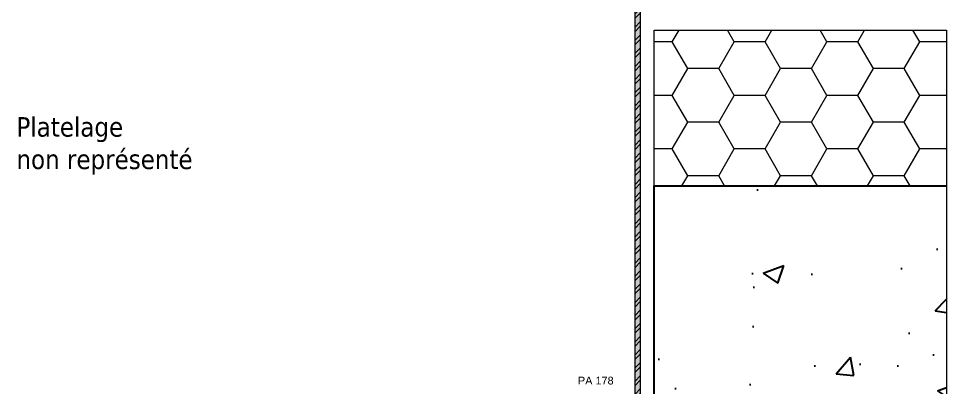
# Model space of a CAD drawing. Header units: millimetres. Extents: x -20000 to 230000, y -17405 to 24510.
# Drawn here: x 135023.7 to 135500, y -5775.6 to -5586.1 of the extents above; entities that cross this region are included whole.
import ezdxf
from ezdxf.enums import TextEntityAlignment as Align

# ---------------------------------------------------------------- set-up
doc = ezdxf.new("R2010")
doc.units = ezdxf.units.MM
doc.layers.get('0').update_dxf_attribs({"lineweight": 13})
doc.layers.add('0 - Invisible', color=43, linetype='Continuous', lineweight=0, plot=False)
for name, color, linetype, lineweight in [('1 - Aluminium', 150, 'Continuous', 13), ('1 - BETON', 251, 'Continuous', 25), ('1 - Isolant', 132, 'Continuous', 13), ('1 - Texte', 7, 'Continuous', 13)]:
    doc.layers.add(name, color=color, linetype=linetype, lineweight=lineweight)
doc.layers.add('1 - Cache', color=7, linetype='Continuous', lineweight=0, true_color=0xffffff)
doc.styles.get("Standard").update_dxf_attribs({"font": 'ARIALUNI.TTF'})
doc.styles.add('Texte Poralu', font='tahomabd.ttf')

# ---------------------------------------------------------------- blocks, each defined once
blk = doc.blocks.new('*U842')
at = {"layer": '1 - Isolant'}
h = blk.add_hatch(dxfattribs=at)
h.set_pattern_fill('HONEY', color=256, scale=5, style=0)
h.set_pattern_definition([(0, (110.0000906813141, 79.99999999999812), (23.8125, 13.748153225), [15.875, -31.75]), (120, (110.0000906813141, 79.99999999999812), (-23.81249994797095, 13.74815331511695), [15.87499999999995, -31.7499999999999]), (59.99999999999999, (110.0000906813141, 79.99999999999812), (5.202904551637744e-08, 27.49630654011694), [-31.75, 15.875])])
h.paths.add_polyline_path([(-149.9999933903616, 0), (1.818989403545856e-12, -9.094947017729282e-13), (9.237055564881302e-13, 79.99999999999818), (-149.9999933903625, 79.99999999999906)])
at = {"layer": '0 - Invisible'}
blk.add_lwpolyline([(-149.9999933903625, 79.99999999999906), (-149.9999933903616, 0)], dxfattribs=at)
at = {"layer": '1 - Isolant'}
blk.add_lwpolyline([(-149.9999933903616, 0), (0, 0), (0, 0), (1.818989403545856e-12, -9.094947017729282e-13), (9.237055564881302e-13, 79.99999999999818), (-149.9999933903625, 79.99999999999906)], dxfattribs=at)
blk = doc.blocks.new('*U899')
for tag, p in [('PA1', (-319.999915530876, 123)), ('PA2', (319.9999155310297, 123))]:
    blk.add_attdef(tag, text='', height=4).set_placement(p, align=Align.MIDDLE_CENTER)
blk = doc.blocks.new('*U834')
at = {"layer": '1 - BETON'}
h = blk.add_hatch(dxfattribs=at)
h.set_pattern_fill('CONCRETE', color=256, scale=15, style=0, pattern_type=2)
h.set_pattern_definition([(49.99999999999999, (-49.99996146718152, -20.00000000000003), (107.589027390113, -9.412820247389266), [11.25, -123.75]), (355, (-49.99996146718152, -20.00000000000003), (-20.81270004195, 112.8288200550018), [9, -99]), (100.4514, (-41.03420946718152, -20.78440100000003), (86.77640725710323, 103.415931309143), [9.5610285, -105.1713168]), (46.18420000000002, (-49.99996146718152, 9.999999999999977), (160.0861572938467, -24.82785214935271), [16.87499999999996, -185.6249999999997]), (96.6356, (-36.65944971718152, 7.931003949999974), (140.1994058323055, 146.1176806350663), [14.3415432, -157.75695]), (351.1842, (-49.99996146718152, 9.999999999999977), (140.1992917700441, 146.1177901387987), [13.5, -148.5]), (21, (-34.99996146718152, 2.499999999999975), (89.53605781776925, -60.39283359980082), [11.25, -123.75]), (326.0000000000001, (-34.99996146718152, 2.499999999999975), (36.49729978823726, 108.772506757028), [9, -99]), (71.4514, (-27.53862651718151, -2.532740900000025), (126.0333942872235, 48.37957450649286), [9.5610285, -105.1713168]), (37.50000000000001, (-49.99996146718152, -20.00000000000003), (1.8239782975936, 49.93407807469672), [0, -97.8, 0, -100.5, 0, -99.375]), (7.499999999999999, (-49.99996146718152, -20.00000000000003), (39.46043061632229, 59.16175678235403), [0, -57.3, 0, -95.55, 0, -37.875]), (327.5, (-83.44996146718152, -20.00000000000003), (80.07336542586135, -3.383230760156963), [0, -37.5, 0, -117, 0, -155.25]), (317.5, (-98.44996146718152, -20.00000000000003), (87.47792540135794, 15.01574734984766), [0, -48.75, 0, -77.69999999999999, 0, -110.25])])
h.paths.add_polyline_path([(150.0000385328185, 179.9999999999999), (150.0000385328185, 0), (0, 0), (0, 180)])
at = {"layer": '0 - Invisible'}
blk.add_lwpolyline([(150.0000385328185, 179.9999999999999), (150.0000385328185, 0)], dxfattribs=at)
at = {"layer": '1 - BETON'}
blk.add_lwpolyline([(150.0000385328185, 0), (0, 0), (0, 180), (150.0000385328185, 179.9999999999999)], dxfattribs=at)
blk = doc.blocks.new('*U844')
at = {"layer": '1 - Aluminium'}
h = blk.add_hatch(dxfattribs=at)
h.set_pattern_fill('ANSI32,_I', color=256, scale=0.5, style=2)
h.set_pattern_definition([(45, (-67442.98265020993, -44957.63873603865), (-3.367596045400933, 3.367596045400933), []), (45, (-67440.73758520994, -44957.63873603865), (-3.367596045400933, 3.367596045400933), [])])
h.paths.add_polyline_path([(0, 0), (3, 0), (3, 280.0000049042504), (0, 280.0000049042504)])
at = {"layer": '1 - Cache'}
h = blk.add_hatch(color=256, dxfattribs=at)
h.dxf.hatch_style = 2
h.paths.add_polyline_path([(0, 0), (3, 0), (3, 280.0000049042504), (0, 280.0000049042504)])
at = {"layer": '1 - Aluminium'}
blk.add_lwpolyline([(0, 0), (3, 0), (3, 280.0000049042504), (0, 280.0000049042504)], close=True, dxfattribs=at)

msp = doc.modelspace()

# ---------------------------------------------------------------- block references
for name, p in [('*U844', (135339.999950223, -5852.071593255372)), ('*U834', (135350, -5852.071593255383))]:
    msp.add_blockref(name, p)
at = {"xscale": -1, "rotation": 359.9999598587287}
msp.add_blockref('*U842', (135350.0000451424, -5672.071593255383), dxfattribs=at)
ref = msp.add_blockref('*U899', (135000.000024068, -5895.071593255387))
ref.add_attrib('PA2', 'PA 178', dxfattribs={"height": 4}).set_placement((135319.999939599, -5772.071593255387), align=Align.MIDDLE_CENTER)

# ---------------------------------------------------------------- texts
at = {"layer": '1 - Texte', "insert": (135022.6449917431, -5666.258168924558), "char_height": 10, "attachment_point": 7, "style": 'Texte Poralu'}
msp.add_mtext_dynamic_manual_height_columns('Platelage\\Pnon représenté', width=246.6858821996102, gutter_width=300, heights=[0], dxfattribs=at)

doc.saveas('drawing.dxf')
